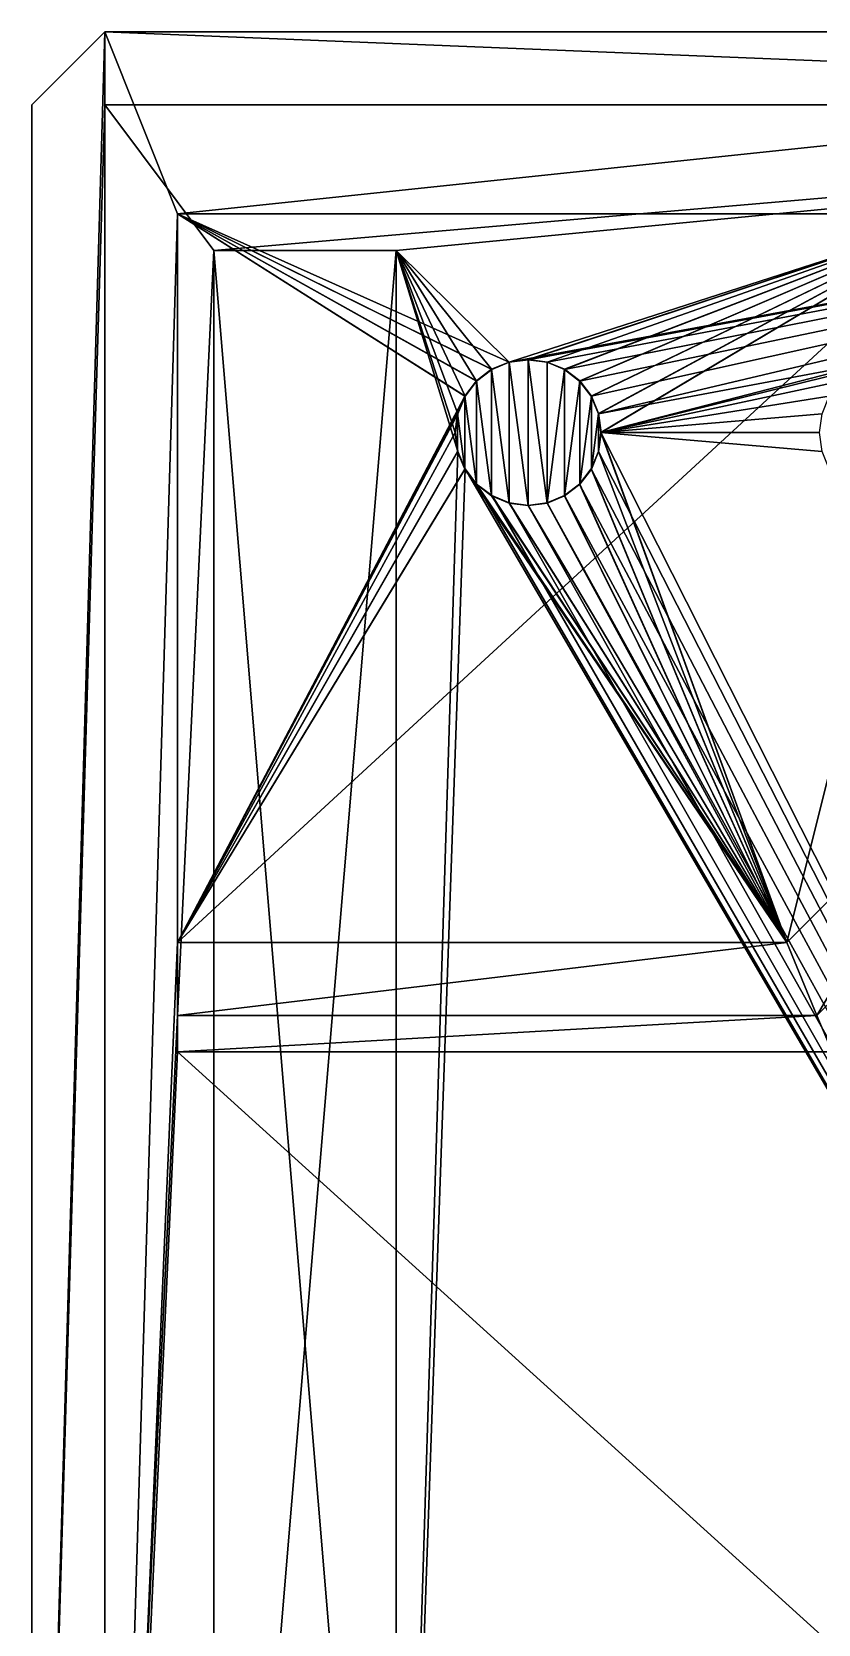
# Model space of a CAD drawing. Extents: x -4 to 49.5, y 61.4 to 132.4.
# Drawn here: x -4 to 17.59, y 88.67 to 132.38 of the extents above; entities that cross this region are included whole.
import ezdxf

# ---------------------------------------------------------------- set-up
doc = ezdxf.new("R2010")
doc.units = 0
doc.header["$MEASUREMENT"] = 0
doc.layers.add('STL2DXF', color=7, linetype='Continuous')

msp = doc.modelspace()

# ---------------------------------------------------------------- linework, layer by layer
at = {"layer": 'STL2DXF'}
for points in [[(-2, 132.375, 11.3), (-4, 63.375, 11.3), (-4, 130.375, 11.3)], [(-4, 63.375, 11.3), (-2, 132.375, 11.3), (-2, 61.375, 11.3)], [(-2, 132.375, 25.3), (-4, 130.375, 11.3), (-4, 130.375, 25.3)], [(-4, 130.375, 11.3), (-2, 132.375, 25.3), (-2, 132.375, 11.3)], [(-4, 63.375, 25.3), (-2, 132.375, 25.3), (-4, 130.375, 25.3)], [(-2, 132.375, 25.3), (-4, 63.375, 25.3), (-2, 130.375, 25.3)], [(47.45, 132.375, 11.3), (-2, 132.375, 25.3), (47.45, 132.375, 25.3)], [(-2, 132.375, 25.3), (47.45, 132.375, 11.3), (-2, 132.375, 11.3)], [(-2, 61.375, 11.3), (-2, 132.375, 11.3), (0, 127.375, 11.3)], [(0, 127.375, 11.3), (-2, 132.375, 11.3), (47.45, 132.375, 11.3)], [(-2, 132.375, 25.3), (-2, 130.375, 25.3), (47.45, 130.375, 25.3)], [(-2, 132.375, 25.3), (47.45, 130.375, 25.3), (47.45, 132.375, 25.3)], [(0, 127.375, 11.3), (47.45, 132.375, 11.3), (21.725, 127.375, 11.3)], [(-4, 130.375, 11.3), (-4, 63.375, 25.3), (-4, 130.375, 25.3)], [(-4, 63.375, 25.3), (-4, 130.375, 11.3), (-4, 63.375, 11.3)], [(-2, 61.375, 25.3), (-2, 130.375, 25.3), (-4, 63.375, 25.3)], [(-2, 130.375, 17.3), (1, 126.375, 17.3), (47.45, 130.375, 17.3)], [(1, 126.375, 17.3), (-2, 130.375, 17.3), (-2, 63.375, 17.3)], [(-2, 130.375, 17.3), (47.45, 130.375, 25.3), (-2, 130.375, 25.3)], [(47.45, 130.375, 25.3), (-2, 130.375, 17.3), (47.45, 130.375, 17.3)], [(-2, 63.375, 25.3), (-2, 130.375, 17.3), (-2, 130.375, 25.3)], [(-2, 130.375, 17.3), (-2, 63.375, 25.3), (-2, 63.375, 17.3)], [(-2, 130.375, 25.3), (-2, 61.375, 25.3), (-2, 63.375, 25.3)], [(47.45, 130.375, 17.3), (1, 126.375, 17.3), (6, 126.375, 17.3)], [(47.45, 130.375, 17.3), (6, 126.375, 17.3), (9.107, 123.307, 17.3)], [(47.45, 130.375, 17.3), (9.107, 123.307, 17.3), (9.625, 123.375, 17.3)], [(47.45, 130.375, 17.3), (9.625, 123.375, 17.3), (10.143, 123.307, 17.3)], [(47.45, 130.375, 17.3), (10.143, 123.307, 17.3), (10.625, 123.107, 17.3)], [(47.45, 130.375, 17.3), (10.625, 123.107, 17.3), (11.039, 122.789, 17.3)], [(47.45, 130.375, 17.3), (11.039, 122.789, 17.3), (11.357, 122.375, 17.3)], [(47.45, 130.375, 17.3), (11.357, 122.375, 17.3), (11.557, 121.893, 17.3)], [(47.45, 130.375, 17.3), (11.557, 121.893, 17.3), (19.107, 123.307, 17.3)], [(0, 107.375, 11.3), (-2, 61.375, 11.3), (0, 127.375, 11.3)], [(0, 107.375, 11.3), (0, 127.375, 12.1), (0, 127.375, 11.3)], [(0, 127.375, 12.1), (0, 107.375, 11.3), (0, 107.375, 12.1)], [(21.725, 127.375, 11.3), (0, 127.375, 12.1), (21.725, 127.375, 12.1)], [(0, 127.375, 12.1), (21.725, 127.375, 11.3), (0, 127.375, 11.3)], [(0, 127.375, 12.1), (9.106, 123.311, 12.1), (21.725, 127.375, 12.1)], [(9.106, 123.311, 12.1), (0, 127.375, 12.1), (8.623, 123.111, 12.1)], [(8.623, 123.111, 12.1), (0, 127.375, 12.1), (8.208, 122.792, 12.1)], [(8.208, 122.792, 12.1), (0, 127.375, 12.1), (7.889, 122.377, 12.1)], [(7.889, 122.377, 12.1), (0, 127.375, 12.1), (0, 107.375, 12.1)], [(21.725, 127.375, 11.3), (0, 107.375, 11.3), (0, 127.375, 11.3)], [(0, 107.375, 11.3), (21.725, 127.375, 11.3), (16.725, 107.375, 11.3)], [(0, 127.375, 12.1), (7.893, 122.375, 12.1), (0, 107.375, 12.1)], [(7.893, 122.375, 12.1), (0, 127.375, 12.1), (8.211, 122.789, 12.1)], [(8.211, 122.789, 12.1), (0, 127.375, 12.1), (8.625, 123.107, 12.1)], [(8.625, 123.107, 12.1), (0, 127.375, 12.1), (9.107, 123.307, 12.1)], [(9.107, 123.307, 12.1), (0, 127.375, 12.1), (21.725, 127.375, 12.1)], [(0, 107.375, 12.1), (0, 127.375, 11.3), (0, 127.375, 12.1)], [(0, 127.375, 11.3), (0, 107.375, 12.1), (0, 107.375, 11.3)], [(0, 127.375, 11.3), (21.725, 127.375, 12.1), (0, 127.375, 12.1)], [(21.725, 127.375, 12.1), (0, 127.375, 11.3), (21.725, 127.375, 11.3)], [(21.725, 127.375, 12.1), (9.106, 123.311, 12.1), (9.625, 123.379, 12.1)], [(9.107, 123.307, 12.1), (21.725, 127.375, 12.1), (9.625, 123.375, 12.1)], [(21.725, 127.375, 12.1), (9.625, 123.379, 12.1), (10.144, 123.311, 12.1)], [(9.625, 123.375, 12.1), (21.725, 127.375, 12.1), (10.143, 123.307, 12.1)], [(10.143, 123.307, 12.1), (21.725, 127.375, 12.1), (10.625, 123.107, 12.1)], [(21.725, 127.375, 12.1), (10.144, 123.311, 12.1), (10.627, 123.111, 12.1)], [(10.625, 123.107, 12.1), (21.725, 127.375, 12.1), (11.039, 122.789, 12.1)], [(21.725, 127.375, 12.1), (10.627, 123.111, 12.1), (11.042, 122.792, 12.1)], [(11.039, 122.789, 12.1), (21.725, 127.375, 12.1), (11.357, 122.375, 12.1)], [(21.725, 127.375, 12.1), (11.042, 122.792, 12.1), (11.361, 122.377, 12.1)], [(11.357, 122.375, 12.1), (21.725, 127.375, 12.1), (11.557, 121.893, 12.1)], [(21.725, 127.375, 12.1), (11.361, 122.377, 12.1), (11.561, 121.894, 12.1)], [(11.557, 121.893, 12.1), (21.725, 127.375, 12.1), (11.625, 121.375, 12.1)], [(21.725, 127.375, 12.1), (11.561, 121.894, 12.1), (11.629, 121.375, 12.1)], [(11.625, 121.375, 12.1), (21.725, 127.375, 12.1), (16.725, 107.375, 12.1)], [(21.725, 127.375, 12.1), (11.629, 121.375, 12.1), (16.725, 107.375, 12.1)], [(21.725, 127.375, 12.1), (16.725, 107.375, 12.1), (21.725, 112.375, 12.1)], [(16.725, 107.375, 11.3), (21.725, 127.375, 11.3), (21.725, 112.375, 11.3)], [(16.725, 107.375, 12.1), (21.725, 127.375, 12.1), (21.725, 112.375, 12.1)], [(-2, 63.375, 17.3), (1, 66.375, 17.3), (1, 126.375, 17.3)], [(6, 66.375, 17.3), (1, 126.375, 17.3), (1, 66.375, 17.3)], [(1, 126.375, 17.3), (6, 66.375, 17.3), (6, 126.375, 17.3)], [(6, 126.375, 12.3), (1, 66.375, 12.3), (1, 126.375, 12.3)], [(1, 66.375, 12.3), (6, 126.375, 12.3), (6, 66.375, 12.3)], [(6, 126.375, 12.3), (1, 126.375, 17.3), (6, 126.375, 17.3)], [(1, 126.375, 17.3), (6, 126.375, 12.3), (1, 126.375, 12.3)], [(1, 66.375, 12.3), (1, 126.375, 17.3), (1, 126.375, 12.3)], [(1, 126.375, 17.3), (1, 66.375, 12.3), (1, 66.375, 17.3)], [(1, 66.375, 12.3), (1, 126.375, 17.3), (1, 126.375, 12.3)], [(1, 126.375, 17.3), (1, 66.375, 12.3), (1, 66.375, 17.3)], [(1, 126.375, 17.3), (6, 126.375, 12.3), (6, 126.375, 17.3)], [(6, 126.375, 12.3), (1, 126.375, 17.3), (1, 126.375, 12.3)], [(6, 66.375, 12.3), (1, 126.375, 12.3), (1, 66.375, 12.3)], [(1, 126.375, 12.3), (6, 66.375, 12.3), (6, 126.375, 12.3)], [(6, 66.375, 17.3), (6, 126.375, 12.3), (6, 126.375, 17.3)], [(6, 126.375, 12.3), (6, 66.375, 17.3), (6, 66.375, 12.3)], [(6, 66.375, 12.3), (6, 126.375, 17.3), (6, 126.375, 12.3)], [(6, 126.375, 17.3), (6, 66.375, 12.3), (6, 66.375, 14.3)], [(6, 66.375, 17.3), (6, 126.375, 17.3), (6, 66.375, 14.3)], [(6, 66.375, 17.3), (7.693, 120.857, 17.3), (6, 126.375, 17.3)], [(6, 126.375, 17.3), (7.693, 120.857, 17.3), (7.625, 121.375, 17.3)], [(9.107, 123.307, 17.3), (6, 126.375, 17.3), (8.625, 123.107, 17.3)], [(8.625, 123.107, 17.3), (6, 126.375, 17.3), (8.211, 122.789, 17.3)], [(8.211, 122.789, 17.3), (6, 126.375, 17.3), (7.893, 122.375, 17.3)], [(7.893, 122.375, 17.3), (6, 126.375, 17.3), (7.693, 121.893, 17.3)], [(7.693, 121.893, 17.3), (6, 126.375, 17.3), (7.625, 121.375, 17.3)], [(8.623, 123.111, 17.3), (9.106, 119.439, 17.3), (9.106, 123.311, 17.3)], [(9.106, 123.311, 17.3), (8.623, 123.111, 12.1), (8.623, 123.111, 17.3)], [(8.623, 123.111, 12.1), (9.106, 123.311, 17.3), (9.106, 123.311, 12.1)], [(9.107, 123.307, 12.1), (8.625, 123.107, 17.3), (9.107, 123.307, 17.3)], [(8.625, 123.107, 17.3), (9.107, 123.307, 12.1), (8.625, 123.107, 12.1)], [(9.106, 123.311, 17.3), (9.625, 119.371, 17.3), (9.625, 123.379, 17.3)], [(9.625, 123.379, 12.1), (9.106, 123.311, 17.3), (9.625, 123.379, 17.3)], [(9.106, 123.311, 17.3), (9.625, 123.379, 12.1), (9.106, 123.311, 12.1)], [(9.106, 123.311, 17.3), (9.106, 119.439, 17.3), (9.625, 119.371, 17.3)], [(9.625, 123.375, 12.1), (9.107, 123.307, 17.3), (9.625, 123.375, 17.3)], [(9.107, 123.307, 17.3), (9.625, 123.375, 12.1), (9.107, 123.307, 12.1)], [(9.625, 123.379, 17.3), (9.625, 119.371, 17.3), (10.144, 119.439, 17.3)], [(9.625, 123.379, 17.3), (10.144, 119.439, 17.3), (10.144, 123.311, 17.3)], [(10.144, 123.311, 12.1), (9.625, 123.379, 17.3), (10.144, 123.311, 17.3)], [(9.625, 123.379, 17.3), (10.144, 123.311, 12.1), (9.625, 123.379, 12.1)], [(10.143, 123.307, 12.1), (9.625, 123.375, 17.3), (10.143, 123.307, 17.3)], [(9.625, 123.375, 17.3), (10.143, 123.307, 12.1), (9.625, 123.375, 12.1)], [(10.625, 123.107, 12.1), (10.143, 123.307, 17.3), (10.625, 123.107, 17.3)], [(10.143, 123.307, 17.3), (10.625, 123.107, 12.1), (10.143, 123.307, 12.1)], [(10.144, 123.311, 17.3), (10.144, 119.439, 17.3), (10.627, 123.111, 17.3)], [(10.627, 123.111, 12.1), (10.144, 123.311, 17.3), (10.627, 123.111, 17.3)], [(10.144, 123.311, 17.3), (10.627, 123.111, 12.1), (10.144, 123.311, 12.1)], [(19.107, 123.307, 17.3), (11.557, 121.893, 17.3), (11.625, 121.375, 17.3)], [(19.107, 123.307, 17.3), (11.625, 121.375, 17.3), (18.625, 123.107, 17.3)], [(8.208, 122.792, 17.3), (8.623, 119.639, 17.3), (8.623, 123.111, 17.3)], [(8.623, 123.111, 12.1), (8.208, 122.792, 17.3), (8.623, 123.111, 17.3)], [(8.208, 122.792, 17.3), (8.623, 123.111, 12.1), (8.208, 122.792, 12.1)], [(8.625, 123.107, 12.1), (8.211, 122.789, 17.3), (8.625, 123.107, 17.3)], [(8.211, 122.789, 17.3), (8.625, 123.107, 12.1), (8.211, 122.789, 12.1)], [(8.623, 123.111, 17.3), (8.623, 119.639, 17.3), (9.106, 119.439, 17.3)], [(10.627, 123.111, 17.3), (10.144, 119.439, 17.3), (10.627, 119.639, 17.3)], [(11.039, 122.789, 12.1), (10.625, 123.107, 17.3), (11.039, 122.789, 17.3)], [(10.625, 123.107, 17.3), (11.039, 122.789, 12.1), (10.625, 123.107, 12.1)], [(10.627, 123.111, 17.3), (10.627, 119.639, 17.3), (11.042, 122.792, 17.3)], [(11.042, 122.792, 12.1), (10.627, 123.111, 17.3), (11.042, 122.792, 17.3)], [(10.627, 123.111, 17.3), (11.042, 122.792, 12.1), (10.627, 123.111, 12.1)], [(18.625, 123.107, 17.3), (11.625, 121.375, 17.3), (18.211, 122.789, 17.3)], [(7.889, 122.377, 17.3), (8.208, 119.958, 17.3), (8.208, 122.792, 17.3)], [(7.889, 122.377, 12.1), (8.208, 122.792, 17.3), (8.208, 122.792, 12.1)], [(8.208, 122.792, 17.3), (7.889, 122.377, 12.1), (7.889, 122.377, 17.3)], [(8.211, 122.789, 12.1), (7.893, 122.375, 17.3), (8.211, 122.789, 17.3)], [(7.893, 122.375, 17.3), (8.211, 122.789, 12.1), (7.893, 122.375, 12.1)], [(8.208, 122.792, 17.3), (8.208, 119.958, 17.3), (8.623, 119.639, 17.3)], [(11.042, 122.792, 17.3), (10.627, 119.639, 17.3), (11.042, 119.958, 17.3)], [(11.357, 122.375, 17.3), (11.039, 122.789, 12.1), (11.039, 122.789, 17.3)], [(11.039, 122.789, 12.1), (11.357, 122.375, 17.3), (11.357, 122.375, 12.1)], [(11.042, 122.792, 17.3), (11.042, 119.958, 17.3), (11.361, 122.377, 17.3)], [(11.361, 122.377, 17.3), (11.042, 122.792, 12.1), (11.042, 122.792, 17.3)], [(11.042, 122.792, 12.1), (11.361, 122.377, 17.3), (11.361, 122.377, 12.1)], [(18.211, 122.789, 17.3), (11.625, 121.375, 17.3), (17.893, 122.375, 17.3)], [(7.889, 122.377, 12.1), (0, 107.375, 12.1), (7.689, 121.894, 12.1)], [(0, 107.375, 12.1), (7.893, 122.375, 12.1), (7.693, 121.893, 12.1)], [(7.689, 121.894, 17.3), (7.889, 120.373, 17.3), (7.889, 122.377, 17.3)], [(7.689, 121.894, 12.1), (7.889, 122.377, 17.3), (7.889, 122.377, 12.1)], [(7.889, 122.377, 17.3), (7.689, 121.894, 12.1), (7.689, 121.894, 17.3)], [(7.693, 121.893, 12.1), (7.893, 122.375, 17.3), (7.893, 122.375, 12.1)], [(7.893, 122.375, 17.3), (7.693, 121.893, 12.1), (7.693, 121.893, 17.3)], [(7.889, 122.377, 17.3), (7.889, 120.373, 17.3), (8.208, 119.958, 17.3)], [(11.361, 122.377, 17.3), (11.042, 119.958, 17.3), (11.361, 120.373, 17.3)], [(11.557, 121.893, 17.3), (11.357, 122.375, 12.1), (11.357, 122.375, 17.3)], [(11.357, 122.375, 12.1), (11.557, 121.893, 17.3), (11.557, 121.893, 12.1)], [(11.361, 122.377, 17.3), (11.361, 120.373, 17.3), (11.561, 121.894, 17.3)], [(11.561, 121.894, 17.3), (11.361, 122.377, 12.1), (11.361, 122.377, 17.3)], [(11.361, 122.377, 12.1), (11.561, 121.894, 17.3), (11.561, 121.894, 12.1)], [(17.893, 122.375, 17.3), (11.625, 121.375, 17.3), (17.693, 121.893, 17.3)], [(7.689, 121.894, 12.1), (0, 107.375, 12.1), (7.621, 121.375, 12.1)], [(0, 107.375, 12.1), (7.693, 121.893, 12.1), (7.625, 121.375, 12.1)], [(7.689, 120.856, 17.3), (7.689, 121.894, 17.3), (7.621, 121.375, 17.3)], [(7.621, 121.375, 12.1), (7.689, 121.894, 17.3), (7.689, 121.894, 12.1)], [(7.689, 121.894, 17.3), (7.621, 121.375, 12.1), (7.621, 121.375, 17.3)], [(7.693, 121.893, 12.1), (7.625, 121.375, 17.3), (7.693, 121.893, 17.3)], [(7.625, 121.375, 17.3), (7.693, 121.893, 12.1), (7.625, 121.375, 12.1)], [(7.689, 121.894, 17.3), (7.689, 120.856, 17.3), (7.889, 120.373, 17.3)], [(11.561, 121.894, 17.3), (11.361, 120.373, 17.3), (11.561, 120.856, 17.3)], [(11.625, 121.375, 17.3), (11.557, 121.893, 12.1), (11.557, 121.893, 17.3)], [(11.557, 121.893, 12.1), (11.625, 121.375, 17.3), (11.625, 121.375, 12.1)], [(11.561, 121.894, 17.3), (11.561, 120.856, 17.3), (11.629, 121.375, 17.3)], [(11.629, 121.375, 17.3), (11.561, 121.894, 12.1), (11.561, 121.894, 17.3)], [(11.561, 121.894, 12.1), (11.629, 121.375, 17.3), (11.629, 121.375, 12.1)], [(17.693, 121.893, 17.3), (11.625, 121.375, 17.3), (17.625, 121.375, 17.3)], [(0, 107.375, 12.1), (7.689, 120.856, 12.1), (7.621, 121.375, 12.1)], [(7.693, 120.857, 12.1), (0, 107.375, 12.1), (7.625, 121.375, 12.1)], [(7.689, 120.856, 12.1), (7.621, 121.375, 17.3), (7.621, 121.375, 12.1)], [(7.621, 121.375, 17.3), (7.689, 120.856, 12.1), (7.689, 120.856, 17.3)], [(7.693, 120.857, 12.1), (7.625, 121.375, 17.3), (7.625, 121.375, 12.1)], [(7.625, 121.375, 17.3), (7.693, 120.857, 12.1), (7.693, 120.857, 17.3)], [(11.557, 120.857, 17.3), (11.625, 121.375, 12.1), (11.625, 121.375, 17.3)], [(11.625, 121.375, 12.1), (11.557, 120.857, 17.3), (11.557, 120.857, 12.1)], [(11.557, 120.857, 17.3), (39.45, 66.375, 17.3), (11.625, 121.375, 17.3)], [(16.725, 107.375, 12.1), (11.557, 120.857, 12.1), (11.625, 121.375, 12.1)], [(11.561, 120.856, 17.3), (11.629, 121.375, 12.1), (11.629, 121.375, 17.3)], [(11.629, 121.375, 12.1), (11.561, 120.856, 17.3), (11.561, 120.856, 12.1)], [(11.561, 120.856, 12.1), (16.725, 107.375, 12.1), (11.629, 121.375, 12.1)], [(11.625, 121.375, 17.3), (39.45, 66.375, 17.3), (17.693, 120.857, 17.3)], [(11.625, 121.375, 17.3), (17.693, 120.857, 17.3), (17.625, 121.375, 17.3)], [(7.893, 120.375, 12.1), (0, 107.375, 12.1), (7.693, 120.857, 12.1)], [(7.689, 120.856, 12.1), (0, 107.375, 12.1), (7.889, 120.373, 12.1)], [(6, 66.375, 17.3), (7.893, 120.375, 17.3), (7.693, 120.857, 17.3)], [(7.689, 120.856, 12.1), (7.889, 120.373, 17.3), (7.689, 120.856, 17.3)], [(7.889, 120.373, 17.3), (7.689, 120.856, 12.1), (7.889, 120.373, 12.1)], [(7.893, 120.375, 12.1), (7.693, 120.857, 17.3), (7.693, 120.857, 12.1)], [(7.693, 120.857, 17.3), (7.893, 120.375, 12.1), (7.893, 120.375, 17.3)], [(11.357, 120.375, 17.3), (11.557, 120.857, 12.1), (11.557, 120.857, 17.3)], [(11.557, 120.857, 12.1), (11.357, 120.375, 17.3), (11.357, 120.375, 12.1)], [(11.357, 120.375, 17.3), (39.45, 66.375, 17.3), (11.557, 120.857, 17.3)], [(16.725, 107.375, 12.1), (11.357, 120.375, 12.1), (11.557, 120.857, 12.1)], [(11.361, 120.373, 17.3), (11.561, 120.856, 12.1), (11.561, 120.856, 17.3)], [(11.561, 120.856, 12.1), (11.361, 120.373, 17.3), (11.361, 120.373, 12.1)], [(11.361, 120.373, 12.1), (16.725, 107.375, 12.1), (11.561, 120.856, 12.1)], [(0, 107.375, 12.1), (7.893, 120.375, 12.1), (16.725, 107.375, 12.1)], [(7.889, 120.373, 12.1), (0, 107.375, 12.1), (16.725, 107.375, 12.1)], [(6, 66.375, 17.3), (39.45, 66.375, 17.3), (7.893, 120.375, 17.3)], [(8.208, 119.958, 12.1), (7.889, 120.373, 17.3), (7.889, 120.373, 12.1)], [(7.889, 120.373, 17.3), (8.208, 119.958, 12.1), (8.208, 119.958, 17.3)], [(7.889, 120.373, 12.1), (16.725, 107.375, 12.1), (8.208, 119.958, 12.1)], [(7.893, 120.375, 12.1), (8.211, 119.961, 17.3), (7.893, 120.375, 17.3)], [(8.211, 119.961, 17.3), (7.893, 120.375, 12.1), (8.211, 119.961, 12.1)], [(7.893, 120.375, 17.3), (39.45, 66.375, 17.3), (8.211, 119.961, 17.3)], [(16.725, 107.375, 12.1), (7.893, 120.375, 12.1), (8.211, 119.961, 12.1)], [(11.039, 119.961, 17.3), (11.357, 120.375, 12.1), (11.357, 120.375, 17.3)], [(11.357, 120.375, 12.1), (11.039, 119.961, 17.3), (11.039, 119.961, 12.1)], [(11.039, 119.961, 17.3), (39.45, 66.375, 17.3), (11.357, 120.375, 17.3)], [(16.725, 107.375, 12.1), (11.039, 119.961, 12.1), (11.357, 120.375, 12.1)], [(11.042, 119.958, 17.3), (11.361, 120.373, 12.1), (11.361, 120.373, 17.3)], [(11.361, 120.373, 12.1), (11.042, 119.958, 17.3), (11.042, 119.958, 12.1)], [(11.042, 119.958, 12.1), (16.725, 107.375, 12.1), (11.361, 120.373, 12.1)], [(8.208, 119.958, 17.3), (8.623, 119.639, 12.1), (8.623, 119.639, 17.3)], [(8.623, 119.639, 12.1), (8.208, 119.958, 17.3), (8.208, 119.958, 12.1)], [(8.208, 119.958, 12.1), (16.725, 107.375, 12.1), (8.623, 119.639, 12.1)], [(8.211, 119.961, 12.1), (8.625, 119.643, 17.3), (8.211, 119.961, 17.3)], [(8.625, 119.643, 17.3), (8.211, 119.961, 12.1), (8.625, 119.643, 12.1)], [(8.211, 119.961, 17.3), (39.45, 66.375, 17.3), (8.625, 119.643, 17.3)], [(16.725, 107.375, 12.1), (8.211, 119.961, 12.1), (8.625, 119.643, 12.1)], [(10.625, 119.643, 12.1), (11.039, 119.961, 17.3), (10.625, 119.643, 17.3)], [(11.039, 119.961, 17.3), (10.625, 119.643, 12.1), (11.039, 119.961, 12.1)], [(10.625, 119.643, 17.3), (39.45, 66.375, 17.3), (11.039, 119.961, 17.3)], [(16.725, 107.375, 12.1), (10.625, 119.643, 12.1), (11.039, 119.961, 12.1)], [(10.627, 119.639, 12.1), (11.042, 119.958, 17.3), (10.627, 119.639, 17.3)], [(11.042, 119.958, 17.3), (10.627, 119.639, 12.1), (11.042, 119.958, 12.1)], [(10.627, 119.639, 12.1), (16.725, 107.375, 12.1), (11.042, 119.958, 12.1)], [(8.623, 119.639, 12.1), (9.106, 119.439, 17.3), (8.623, 119.639, 17.3)], [(9.106, 119.439, 17.3), (8.623, 119.639, 12.1), (9.106, 119.439, 12.1)], [(8.623, 119.639, 12.1), (16.725, 107.375, 12.1), (9.106, 119.439, 12.1)], [(8.625, 119.643, 12.1), (9.107, 119.443, 17.3), (8.625, 119.643, 17.3)], [(9.107, 119.443, 17.3), (8.625, 119.643, 12.1), (9.107, 119.443, 12.1)], [(8.625, 119.643, 17.3), (39.45, 66.375, 17.3), (9.107, 119.443, 17.3)], [(16.725, 107.375, 12.1), (8.625, 119.643, 12.1), (9.107, 119.443, 12.1)], [(9.106, 119.439, 12.1), (9.625, 119.371, 17.3), (9.106, 119.439, 17.3)], [(9.625, 119.371, 17.3), (9.106, 119.439, 12.1), (9.625, 119.371, 12.1)], [(9.106, 119.439, 12.1), (16.725, 107.375, 12.1), (9.625, 119.371, 12.1)], [(9.107, 119.443, 12.1), (9.625, 119.375, 17.3), (9.107, 119.443, 17.3)], [(9.625, 119.375, 17.3), (9.107, 119.443, 12.1), (9.625, 119.375, 12.1)], [(9.107, 119.443, 17.3), (39.45, 66.375, 17.3), (9.625, 119.375, 17.3)], [(16.725, 107.375, 12.1), (9.107, 119.443, 12.1), (9.625, 119.375, 12.1)], [(9.625, 119.375, 17.3), (10.143, 119.443, 12.1), (10.143, 119.443, 17.3)], [(10.143, 119.443, 12.1), (9.625, 119.375, 17.3), (9.625, 119.375, 12.1)], [(9.625, 119.375, 17.3), (39.45, 66.375, 17.3), (10.143, 119.443, 17.3)], [(16.725, 107.375, 12.1), (9.625, 119.375, 12.1), (10.143, 119.443, 12.1)], [(9.625, 119.371, 17.3), (10.144, 119.439, 12.1), (10.144, 119.439, 17.3)], [(10.144, 119.439, 12.1), (9.625, 119.371, 17.3), (9.625, 119.371, 12.1)], [(9.625, 119.371, 12.1), (16.725, 107.375, 12.1), (10.144, 119.439, 12.1)], [(10.143, 119.443, 12.1), (10.625, 119.643, 17.3), (10.143, 119.443, 17.3)], [(10.625, 119.643, 17.3), (10.143, 119.443, 12.1), (10.625, 119.643, 12.1)], [(10.143, 119.443, 17.3), (39.45, 66.375, 17.3), (10.625, 119.643, 17.3)], [(16.725, 107.375, 12.1), (10.143, 119.443, 12.1), (10.625, 119.643, 12.1)], [(10.144, 119.439, 12.1), (10.627, 119.639, 17.3), (10.144, 119.439, 17.3)], [(10.627, 119.639, 17.3), (10.144, 119.439, 12.1), (10.627, 119.639, 12.1)], [(10.144, 119.439, 12.1), (16.725, 107.375, 12.1), (10.627, 119.639, 12.1)], [(16.725, 107.375, 12.1), (21.725, 112.375, 11.3), (21.725, 112.375, 12.1)], [(21.725, 112.375, 11.3), (16.725, 107.375, 12.1), (16.725, 107.375, 11.3)], [(21.725, 112.375, 11.3), (16.725, 107.375, 12.1), (21.725, 112.375, 12.1)], [(16.725, 107.375, 12.1), (21.725, 112.375, 11.3), (16.725, 107.375, 11.3)], [(17.553, 105.375, 11.3), (16.725, 107.375, 11.3), (21.725, 112.375, 11.3)], [(17.553, 105.375, 11.3), (21.725, 112.375, 11.3), (22.725, 110.547, 11.3)], [(17.968, 104.375, 12.1), (17.553, 105.375, 12.1), (22.725, 110.547, 12.1)], [(17.553, 105.375, 12.1), (22.725, 110.547, 11.3), (22.725, 110.547, 12.1)], [(22.725, 110.547, 11.3), (17.553, 105.375, 12.1), (17.553, 105.375, 11.3)], [(0, 104.375, 11.3), (-2, 61.375, 11.3), (0, 107.375, 11.3)], [(0, 107.375, 11.3), (16.725, 107.375, 12.1), (0, 107.375, 12.1)], [(16.725, 107.375, 12.1), (0, 107.375, 11.3), (16.725, 107.375, 11.3)], [(16.725, 107.375, 11.3), (0, 107.375, 12.1), (16.725, 107.375, 12.1)], [(0, 107.375, 12.1), (16.725, 107.375, 11.3), (0, 107.375, 11.3)], [(0, 104.375, 11.3), (0, 107.375, 11.3), (0, 105.375, 11.3)], [(16.725, 107.375, 11.3), (0, 105.375, 11.3), (0, 107.375, 11.3)], [(0, 105.375, 11.3), (16.725, 107.375, 11.3), (17.553, 105.375, 11.3)], [(17.553, 105.375, 12.1), (0, 104.375, 12.1), (0, 105.375, 12.1)], [(0, 104.375, 12.1), (17.553, 105.375, 12.1), (17.968, 104.375, 12.1)], [(0, 104.375, 12.1), (0, 105.375, 11.3), (0, 105.375, 12.1)], [(0, 105.375, 11.3), (0, 104.375, 12.1), (0, 104.375, 11.3)], [(0, 105.375, 11.3), (17.553, 105.375, 12.1), (0, 105.375, 12.1)], [(17.553, 105.375, 12.1), (0, 105.375, 11.3), (17.553, 105.375, 11.3)], [(-2, 61.375, 11.3), (0, 104.375, 11.3), (47.45, 61.375, 11.3)], [(17.968, 104.375, 12.1), (0, 104.375, 11.3), (0, 104.375, 12.1)], [(0, 104.375, 11.3), (17.968, 104.375, 12.1), (17.968, 104.375, 11.3)], [(47.45, 61.375, 11.3), (0, 104.375, 11.3), (17.968, 104.375, 11.3)]]:
    msp.add_3dface(points, dxfattribs=at)

doc.saveas('drawing.dxf')
